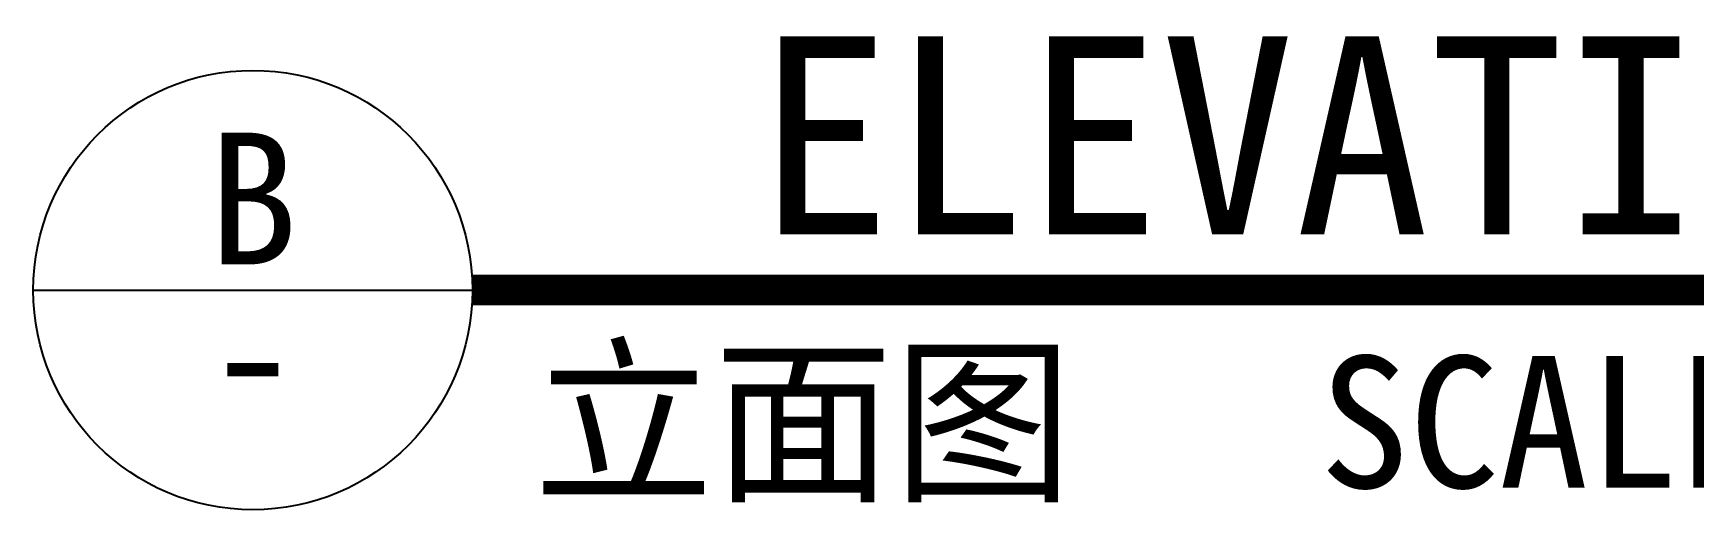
# Model space of a CAD drawing. Header units: millimetres. Extents: x 3162 to 221128, y -144913 to 11496.
# Drawn here: x 194609 to 195554, y -18821 to -18550 of the extents above; entities that cross this region are included whole.
import ezdxf
from ezdxf.enums import TextEntityAlignment as Align

# ---------------------------------------------------------------- set-up
doc = ezdxf.new("R2010")
doc.units = ezdxf.units.MM
doc.header["$LTSCALE"] = 10
doc.layers.add('WALL_NEW【新建墙体】', color=4, linetype='Continuous')
doc.styles.add('线上图名', font='simhei.ttf')
doc.styles.add('线下图名', font='simhei.ttf')

# ---------------------------------------------------------------- blocks, each defined once
blk = doc.blocks.new('*U173')
at = {"color": 2, "linetype": 'Continuous'}
blk.add_line((-27.258, 0), (-17.258, 0), dxfattribs=at)
blk.add_lwpolyline([(-17.258, 0, 0.7, 0.7, 0), (23.258, 0, 0.75, 0.75, 0)], format="xyseb", dxfattribs=at)
at = {"color": 150, "linetype": 'Continuous'}
blk.add_circle((-22.258, 0), 5, dxfattribs=at)
at = {"color": 2, "style": '线上图名', "flags": 8}
blk.add_attdef('EXISTING_PLAN', text='', height=4.5, dxfattribs=at).set_placement((2.997, 1.272), align=Align.CENTER)
at = {"color": 2, "style": '线下图名', "flags": 8}
blk.add_attdef('编号', text='', height=3, dxfattribs=at).set_placement((-22.258, 2.083), align=Align.MIDDLE)
blk.add_attdef('图号', text='', height=3, dxfattribs=at).set_placement((-22.258, -3.864), align=Align.BOTTOM_CENTER)
blk.add_attdef('图名1', text='', height=3, dxfattribs=at).set_placement((-15.864, -1.5), align=Align.TOP_LEFT)
blk.add_attdef('比例1', text='', height=3, dxfattribs=at).set_placement((22.436, -1.5), align=Align.TOP_RIGHT)

msp = doc.modelspace()

# ---------------------------------------------------------------- block references
at = {"layer": 'WALL_NEW【新建墙体】'}
ref = msp.add_blockref('*U173', (195290.24, -18696.21), dxfattribs=dict(at, xscale=25, yscale=25, zscale=25))
ref.add_attrib('编号', 'B', dxfattribs={"layer": '0', "color": 2, "height": 75, "style": '线下图名'}).set_placement((194733.78, -18644.13), align=Align.MIDDLE)
ref.add_attrib('图号', '-', dxfattribs={"layer": '0', "color": 2, "height": 75, "style": '线下图名'}).set_placement((194733.78, -18792.81), align=Align.BOTTOM_CENTER)
ref.add_attrib('比例1', 'SCALE 1:25', dxfattribs={"layer": '0', "color": 2, "height": 75, "style": '线下图名'}).set_placement((195851.13, -18733.71), align=Align.TOP_RIGHT)
ref.add_attrib('EXISTING_PLAN', 'ELEVATION', dxfattribs={"layer": '0', "color": 2, "height": 112.5, "style": '线上图名'}).set_placement((195365.17, -18664.4), align=Align.CENTER)
ref.add_attrib('图名1', '立面图', dxfattribs={"layer": '0', "color": 2, "height": 75, "style": '线下图名'}).set_placement((194893.65, -18733.71), align=Align.TOP_LEFT)

doc.saveas('drawing.dxf')
